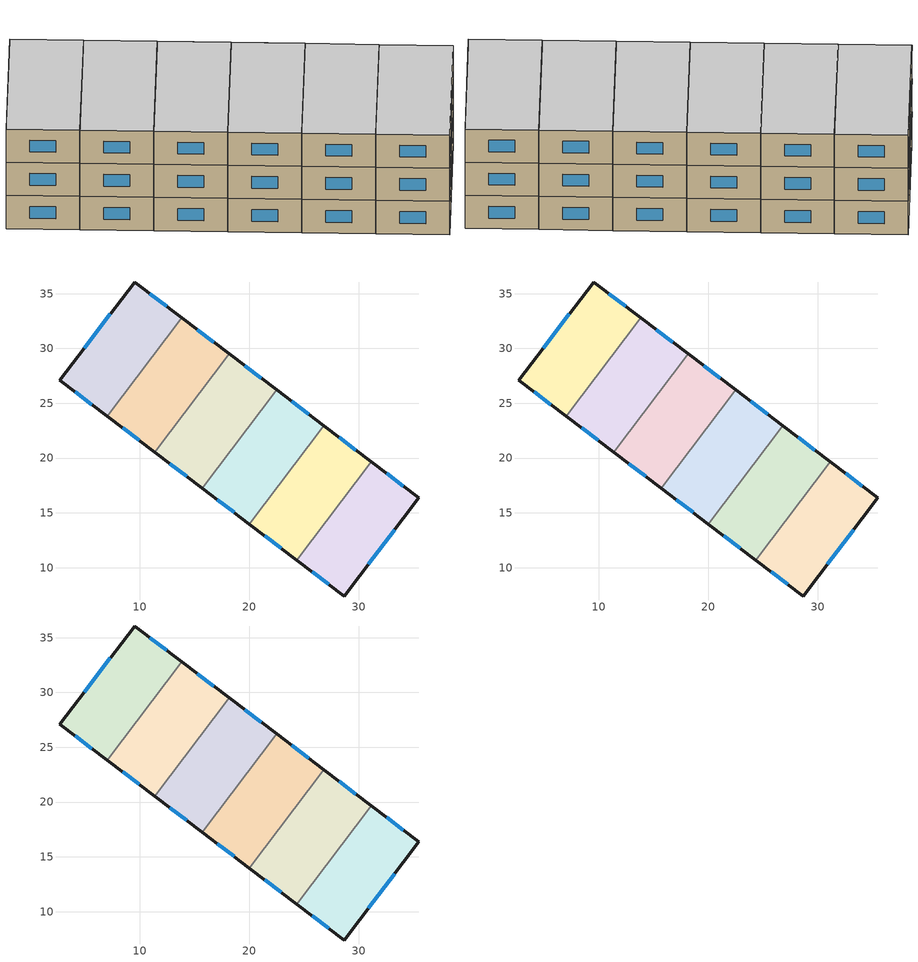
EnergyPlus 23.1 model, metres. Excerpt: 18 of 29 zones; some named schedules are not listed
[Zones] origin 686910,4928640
492f431bae35265f_F0_dwelling_0
 floor ground (EU_floor_Construction): 35.45,16.38 28.66,7.42 24.33,10.7 31.13,19.66 z0
 wall outside (EU_wall_Construction): 24.33,10.7 28.66,7.42 35.45,16.38 31.13,19.66 z0:3
 wall to 492f431bae35265f_F0_dwelling_1 (EU_wall_Construction): 31.13,19.66 24.33,10.7 z0:3
 window (EU_Window_Construction): 34.05,17.44 32.53,18.6 / 30.86,10.32 33.24,13.47 / 25.73,9.64 27.25,8.48 z0.97:2.03
492f431bae35265f_F0_dwelling_1
 floor ground (EU_floor_Construction): 31.13,19.66 24.33,10.7 20.01,13.98 26.81,22.94 z0
 wall outside (EU_wall_Construction): 20.01,13.98 24.33,10.7 / 31.13,19.66 26.81,22.94 z0:3
 wall to 492f431bae35265f_F0_dwelling_2 (EU_wall_Construction): 26.81,22.94 20.01,13.98 z0:3
 window (EU_Window_Construction): 21.41,12.92 22.93,11.77 / 29.73,20.72 28.21,21.88 z0.97:2.03
492f431bae35265f_F0_dwelling_2
 floor ground (EU_floor_Construction): 26.81,22.94 20.01,13.98 15.68,17.26 22.48,26.22 z0
 wall outside (EU_wall_Construction): 15.68,17.26 20.01,13.98 / 26.81,22.94 22.48,26.22 z0:3
 wall to 492f431bae35265f_F0_dwelling_3 (EU_wall_Construction): 22.48,26.22 15.68,17.26 z0:3
 window (EU_Window_Construction): 17.09,16.2 18.6,15.04 / 25.4,24.01 23.88,25.16 z0.97:2.03
492f431bae35265f_F0_dwelling_3
 floor ground (EU_floor_Construction): 22.48,26.22 15.68,17.26 11.36,20.54 18.17,29.5 z0
 wall outside (EU_wall_Construction): 11.36,20.54 15.68,17.26 / 22.48,26.22 18.17,29.5 z0:3
 wall to 492f431bae35265f_F0_dwelling_4 (EU_wall_Construction): 18.16,29.5 11.36,20.54 z0:3
 window (EU_Window_Construction): 12.76,19.48 14.28,18.32 / 21.08,27.29 19.57,28.44 z0.97:2.03
492f431bae35265f_F0_dwelling_4
 floor ground (EU_floor_Construction): 18.17,29.5 11.36,20.54 7.04,23.82 13.85,32.79 z0
 wall outside (EU_wall_Construction): 7.04,23.82 11.36,20.54 / 18.17,29.5 13.85,32.79 z0:3
 wall to 492f431bae35265f_F0_dwelling_5 (EU_wall_Construction): 13.85,32.79 7.04,23.82 z0:3
 window (EU_Window_Construction): 8.44,22.75 9.96,21.6 / 16.77,30.57 15.25,31.72 z0.97:2.03
492f431bae35265f_F0_dwelling_5
 floor ground (EU_floor_Construction): 13.85,32.79 7.04,23.82 2.72,27.1 9.54,36.06 z0
 wall outside (EU_wall_Construction): 13.85,32.79 9.54,36.06 2.72,27.1 7.04,23.82 z0:3
 window (EU_Window_Construction): 4.12,26.04 5.64,24.88 / 7.33,33.15 4.93,30 / 12.45,33.85 10.93,35 z0.97:2.03
492f431bae35265f_F1_dwelling_0
 floor to 492f431bae35265f_F0_dwelling_0 (EU_floor_Construction): 35.45,16.38 28.66,7.42 24.33,10.7 31.13,19.66 z3
 wall outside (EU_wall_Construction): 24.33,10.7 28.66,7.42 35.45,16.38 31.13,19.66 z3:6
 wall to 492f431bae35265f_F1_dwelling_1 (EU_wall_Construction): 31.13,19.66 24.33,10.7 z3:6
 window (EU_Window_Construction): 34.05,17.44 32.53,18.6 / 30.86,10.32 33.24,13.47 / 25.73,9.64 27.25,8.48 z3.97:5.03
492f431bae35265f_F1_dwelling_1
 floor to 492f431bae35265f_F0_dwelling_1 (EU_floor_Construction): 31.13,19.66 24.33,10.7 20.01,13.98 26.8,22.94 z3
 wall outside (EU_wall_Construction): 20.01,13.98 24.33,10.7 / 31.13,19.66 26.81,22.94 z3:6
 wall to 492f431bae35265f_F1_dwelling_2 (EU_wall_Construction): 26.81,22.94 20.01,13.98 z3:6
 window (EU_Window_Construction): 21.41,12.92 22.93,11.77 / 29.73,20.72 28.21,21.88 z3.97:5.03
492f431bae35265f_F1_dwelling_2
 floor to 492f431bae35265f_F0_dwelling_2 (EU_floor_Construction): 26.8,22.94 20.01,13.98 15.68,17.26 22.48,26.22 z3
 wall outside (EU_wall_Construction): 15.68,17.26 20.01,13.98 / 26.81,22.94 22.48,26.22 z3:6
 wall to 492f431bae35265f_F1_dwelling_3 (EU_wall_Construction): 22.48,26.22 15.68,17.26 z3:6
 window (EU_Window_Construction): 17.09,16.2 18.6,15.04 / 25.4,24.01 23.88,25.16 z3.97:5.03
492f431bae35265f_F1_dwelling_3
 floor to 492f431bae35265f_F0_dwelling_3 (EU_floor_Construction): 22.48,26.22 15.68,17.26 11.36,20.54 18.17,29.5 z3
 wall outside (EU_wall_Construction): 11.36,20.54 15.68,17.26 / 22.48,26.22 18.17,29.5 z3:6
 wall to 492f431bae35265f_F1_dwelling_4 (EU_wall_Construction): 18.16,29.5 11.36,20.54 z3:6
 window (EU_Window_Construction): 12.76,19.48 14.28,18.32 / 21.08,27.29 19.57,28.44 z3.97:5.03
492f431bae35265f_F1_dwelling_4
 floor to 492f431bae35265f_F0_dwelling_4 (EU_floor_Construction): 18.17,29.5 11.36,20.54 7.04,23.82 13.85,32.79 z3
 wall outside (EU_wall_Construction): 7.04,23.82 11.36,20.54 / 18.17,29.5 13.85,32.79 z3:6
 wall to 492f431bae35265f_F1_dwelling_5 (EU_wall_Construction): 13.85,32.79 7.04,23.82 z3:6
 window (EU_Window_Construction): 8.44,22.75 9.96,21.6 / 16.77,30.57 15.25,31.72 z3.97:5.03
492f431bae35265f_F1_dwelling_5
 floor to 492f431bae35265f_F0_dwelling_5 (EU_floor_Construction): 13.85,32.79 7.04,23.82 2.72,27.1 9.54,36.06 z3
 wall outside (EU_wall_Construction): 13.85,32.79 9.54,36.06 2.72,27.1 7.04,23.82 z3:6
 window (EU_Window_Construction): 4.12,26.04 5.64,24.88 / 7.33,33.15 4.93,30 / 12.45,33.85 10.93,35 z3.97:5.03
492f431bae35265f_F2_dwelling_0
 floor to 492f431bae35265f_F1_dwelling_0 (EU_floor_Construction): 35.45,16.38 28.66,7.42 24.33,10.7 31.13,19.66 z6
 wall outside (EU_wall_Construction): 24.33,10.7 28.66,7.42 35.45,16.38 31.13,19.66 z6:9
 wall to 492f431bae35265f_F2_dwelling_1 (EU_wall_Construction): 31.13,19.66 24.33,10.7 z6:9
 window (EU_Window_Construction): 34.05,17.44 32.53,18.6 / 30.86,10.32 33.24,13.47 / 25.73,9.64 27.25,8.48 z6.97:8.03
 ceiling to 492f431bae35265f_F3_dwelling_0 (EU_floor_Construction): 28.66,7.42 35.45,16.38 31.13,19.66 24.33,10.7 z9
492f431bae35265f_F2_dwelling_1
 floor to 492f431bae35265f_F1_dwelling_1 (EU_floor_Construction): 31.13,19.66 24.33,10.7 20.01,13.98 26.8,22.94 z6
 wall outside (EU_wall_Construction): 20.01,13.98 24.33,10.7 / 31.13,19.66 26.81,22.94 z6:9
 wall to 492f431bae35265f_F2_dwelling_2 (EU_wall_Construction): 26.81,22.94 20.01,13.98 z6:9
 window (EU_Window_Construction): 21.41,12.92 22.93,11.77 / 29.73,20.72 28.21,21.88 z6.97:8.03
 ceiling to 492f431bae35265f_F3_dwelling_1 (EU_floor_Construction): 24.33,10.7 31.13,19.66 26.8,22.94 20.01,13.98 z9
492f431bae35265f_F2_dwelling_2
 floor to 492f431bae35265f_F1_dwelling_2 (EU_floor_Construction): 26.8,22.94 20.01,13.98 15.68,17.26 22.48,26.22 z6
 wall outside (EU_wall_Construction): 15.68,17.26 20.01,13.98 / 26.81,22.94 22.48,26.22 z6:9
 wall to 492f431bae35265f_F2_dwelling_3 (EU_wall_Construction): 22.48,26.22 15.68,17.26 z6:9
 window (EU_Window_Construction): 17.09,16.2 18.6,15.04 / 25.4,24.01 23.88,25.16 z6.97:8.03
 ceiling to 492f431bae35265f_F3_dwelling_2 (EU_floor_Construction): 20.01,13.98 26.8,22.94 22.48,26.22 15.68,17.26 z9
492f431bae35265f_F2_dwelling_3
 floor to 492f431bae35265f_F1_dwelling_3 (EU_floor_Construction): 22.48,26.22 15.68,17.26 11.36,20.54 18.17,29.5 z6
 wall outside (EU_wall_Construction): 11.36,20.54 15.68,17.26 / 22.48,26.22 18.17,29.5 z6:9
 wall to 492f431bae35265f_F2_dwelling_4 (EU_wall_Construction): 18.16,29.5 11.36,20.54 z6:9
 window (EU_Window_Construction): 12.76,19.48 14.28,18.32 / 21.08,27.29 19.57,28.44 z6.97:8.03
 ceiling to 492f431bae35265f_F3_dwelling_3 (EU_floor_Construction): 15.68,17.26 22.48,26.22 18.17,29.5 11.36,20.54 z9
492f431bae35265f_F2_dwelling_4
 floor to 492f431bae35265f_F1_dwelling_4 (EU_floor_Construction): 18.17,29.5 11.36,20.54 7.04,23.82 13.85,32.79 z6
 wall outside (EU_wall_Construction): 7.04,23.82 11.36,20.54 / 18.17,29.5 13.85,32.79 z6:9
 wall to 492f431bae35265f_F2_dwelling_5 (EU_wall_Construction): 13.85,32.79 7.04,23.82 z6:9
 window (EU_Window_Construction): 8.44,22.75 9.96,21.6 / 16.77,30.57 15.25,31.72 z6.97:8.03
 ceiling to 492f431bae35265f_F3_dwelling_4 (EU_floor_Construction): 11.36,20.54 18.17,29.5 13.85,32.79 7.04,23.82 z9
492f431bae35265f_F2_dwelling_5
 floor to 492f431bae35265f_F1_dwelling_5 (EU_floor_Construction): 13.85,32.79 7.04,23.82 2.72,27.1 9.54,36.06 z6
 wall outside (EU_wall_Construction): 13.85,32.79 9.54,36.06 2.72,27.1 7.04,23.82 z6:9
 window (EU_Window_Construction): 4.12,26.04 5.64,24.88 / 7.33,33.15 4.93,30 / 12.45,33.85 10.93,35 z6.97:8.03
 ceiling to 492f431bae35265f_F3_dwelling_5 (EU_floor_Construction): 7.04,23.82 13.85,32.79 9.54,36.06 2.72,27.1 z9
[Building]
EU S2 Campaign: North Axis=0; Terrain=City; Solar Distribution=FullExterior
[Site:Location]
Bologna: Latitude=44.5; Longitude=11.25; Time Zone=1; Elevation=37
[SizingPeriod:WeatherFileDays]
AnnualSizingPeriod: Begin Month=1; Begin Day of Month=1; End Month=12; End Day of Month=31; Day of Week for Start Day=Monday; Use Weather File Daylight Saving Period=No; Use Weather File Rain and Snow Indicators=No
[MATERIAL]
EU_InternalMass_Material: Roughness=MediumRough; Thickness=0.1; Conductivity=1; Density=1800; Specific Heat=900; Thermal Absorptance=0.9; Solar Absorptance=0.7; Visible Absorptance=0.7
[MATERIAL:NOMASS] Roughness=MediumRough; Thermal Absorptance=0.9; Solar Absorptance=0.7; Visible Absorptance=0.7
Name | Thermal Resistance
EU_wall_NoMass | 0.779417
EU_floor_NoMass | 0.588222
[WINDOWMATERIAL:SIMPLEGLAZINGSYSTEM]
EU_Window_SimpleGlazing: UFactor=5.16242; Solar Heat Gain Coefficient=0.85; Visible Transmittance=0.85
[CONSTRUCTION]
EU_wall_Construction: EU_wall_NoMass
EU_floor_Construction: EU_floor_NoMass
EU_Window_Construction: EU_Window_SimpleGlazing
EU_InternalMass_Construction: EU_InternalMass_Material
[ZONE] Type=1; Multiplier=1; Ceiling Height=autocalculate; Floor Area=autocalculate; Part of Total Floor Area=Yes
Name | Volume
492f431bae35265f_F0_dwelling_0; 492f431bae35265f_F1_dwelling_0; 492f431bae35265f_F2_dwelling_0; 492f431bae35265f_F0_dwelling_5 | 183.108
492f431bae35265f_F0_dwelling_1; 492f431bae35265f_F1_dwelling_1; 492f431bae35265f_F2_dwelling_1 | 183.088
492f431bae35265f_F0_dwelling_2 | 183.095
492f431bae35265f_F1_dwelling_2; 492f431bae35265f_F2_dwelling_2 | 183.094
492f431bae35265f_F0_dwelling_3; 492f431bae35265f_F1_dwelling_3; 492f431bae35265f_F2_dwelling_3 | 183.114
492f431bae35265f_F0_dwelling_4; 492f431bae35265f_F1_dwelling_4; 492f431bae35265f_F2_dwelling_4 | 183.081
492f431bae35265f_F1_dwelling_5; 492f431bae35265f_F2_dwelling_5 | 183.109
[INTERNALMASS] Construction=EU_InternalMass_Construction
Name | Zone or ZoneList | Surface Area
492f431bae35265f_F0_dwelling_0_EU_InternalMass | 492f431bae35265f_F0_dwelling_0 | 61.0361
492f431bae35265f_F0_dwelling_1_EU_InternalMass | 492f431bae35265f_F0_dwelling_1 | 61.0294
492f431bae35265f_F0_dwelling_2_EU_InternalMass | 492f431bae35265f_F0_dwelling_2 | 61.0316
492f431bae35265f_F0_dwelling_3_EU_InternalMass | 492f431bae35265f_F0_dwelling_3 | 61.0379
492f431bae35265f_F0_dwelling_4_EU_InternalMass | 492f431bae35265f_F0_dwelling_4 | 61.0271
492f431bae35265f_F0_dwelling_5_EU_InternalMass | 492f431bae35265f_F0_dwelling_5 | 61.0363
492f431bae35265f_F1_dwelling_0_EU_InternalMass | 492f431bae35265f_F1_dwelling_0 | 61.0361
492f431bae35265f_F1_dwelling_1_EU_InternalMass | 492f431bae35265f_F1_dwelling_1 | 61.0294
492f431bae35265f_F1_dwelling_2_EU_InternalMass | 492f431bae35265f_F1_dwelling_2 | 61.0316
492f431bae35265f_F1_dwelling_3_EU_InternalMass | 492f431bae35265f_F1_dwelling_3 | 61.0379
492f431bae35265f_F1_dwelling_4_EU_InternalMass | 492f431bae35265f_F1_dwelling_4 | 61.0271
492f431bae35265f_F1_dwelling_5_EU_InternalMass | 492f431bae35265f_F1_dwelling_5 | 61.0363
492f431bae35265f_F2_dwelling_0_EU_InternalMass | 492f431bae35265f_F2_dwelling_0 | 61.0361
492f431bae35265f_F2_dwelling_1_EU_InternalMass | 492f431bae35265f_F2_dwelling_1 | 61.0294
492f431bae35265f_F2_dwelling_2_EU_InternalMass | 492f431bae35265f_F2_dwelling_2 | 61.0316
492f431bae35265f_F2_dwelling_3_EU_InternalMass | 492f431bae35265f_F2_dwelling_3 | 61.0379
492f431bae35265f_F2_dwelling_4_EU_InternalMass | 492f431bae35265f_F2_dwelling_4 | 61.0271
492f431bae35265f_F2_dwelling_5_EU_InternalMass | 492f431bae35265f_F2_dwelling_5 | 61.0363
[OTHEREQUIPMENT] Fuel Type=Electricity; Design Level Calculation Method=Watts/Area; Power per Zone Floor Area=1; Fraction Latent=0; Fraction Radiant=0; Fraction Lost=0; Carbon Dioxide Generation Rate=0; EndUse Subcategory=EU_Step8_InternalGains
Name | Zone or ZoneList or Space or SpaceList | Schedule
EU_Step8_InternalGain_492f431bae35265f_F0_dwelling_0_f000 | 492f431bae35265f_F0_dwelling_0 | EU_Step8_GainSchedule_492f431bae35265f_F0_dwelling_0_f000
EU_Step8_InternalGain_492f431bae35265f_F0_dwelling_1_f000 | 492f431bae35265f_F0_dwelling_1 | EU_Step8_GainSchedule_492f431bae35265f_F0_dwelling_1_f000
EU_Step8_InternalGain_492f431bae35265f_F0_dwelling_2_f000 | 492f431bae35265f_F0_dwelling_2 | EU_Step8_GainSchedule_492f431bae35265f_F0_dwelling_2_f000
EU_Step8_InternalGain_492f431bae35265f_F0_dwelling_3_f000 | 492f431bae35265f_F0_dwelling_3 | EU_Step8_GainSchedule_492f431bae35265f_F0_dwelling_3_f000
EU_Step8_InternalGain_492f431bae35265f_F0_dwelling_4_f000 | 492f431bae35265f_F0_dwelling_4 | EU_Step8_GainSchedule_492f431bae35265f_F0_dwelling_4_f000
EU_Step8_InternalGain_492f431bae35265f_F0_dwelling_5_f000 | 492f431bae35265f_F0_dwelling_5 | EU_Step8_GainSchedule_492f431bae35265f_F0_dwelling_5_f000
EU_Step8_InternalGain_492f431bae35265f_F1_dwelling_0_f000 | 492f431bae35265f_F1_dwelling_0 | EU_Step8_GainSchedule_492f431bae35265f_F1_dwelling_0_f000
EU_Step8_InternalGain_492f431bae35265f_F1_dwelling_1_f000 | 492f431bae35265f_F1_dwelling_1 | EU_Step8_GainSchedule_492f431bae35265f_F1_dwelling_1_f000
EU_Step8_InternalGain_492f431bae35265f_F1_dwelling_2_f000 | 492f431bae35265f_F1_dwelling_2 | EU_Step8_GainSchedule_492f431bae35265f_F1_dwelling_2_f000
EU_Step8_InternalGain_492f431bae35265f_F1_dwelling_3_f000 | 492f431bae35265f_F1_dwelling_3 | EU_Step8_GainSchedule_492f431bae35265f_F1_dwelling_3_f000
EU_Step8_InternalGain_492f431bae35265f_F1_dwelling_4_f000 | 492f431bae35265f_F1_dwelling_4 | EU_Step8_GainSchedule_492f431bae35265f_F1_dwelling_4_f000
EU_Step8_InternalGain_492f431bae35265f_F1_dwelling_5_f000 | 492f431bae35265f_F1_dwelling_5 | EU_Step8_GainSchedule_492f431bae35265f_F1_dwelling_5_f000
EU_Step8_InternalGain_492f431bae35265f_F2_dwelling_0_f000 | 492f431bae35265f_F2_dwelling_0 | EU_Step8_GainSchedule_492f431bae35265f_F2_dwelling_0_f000
EU_Step8_InternalGain_492f431bae35265f_F2_dwelling_1_f000 | 492f431bae35265f_F2_dwelling_1 | EU_Step8_GainSchedule_492f431bae35265f_F2_dwelling_1_f000
EU_Step8_InternalGain_492f431bae35265f_F2_dwelling_2_f000 | 492f431bae35265f_F2_dwelling_2 | EU_Step8_GainSchedule_492f431bae35265f_F2_dwelling_2_f000
EU_Step8_InternalGain_492f431bae35265f_F2_dwelling_3_f000 | 492f431bae35265f_F2_dwelling_3 | EU_Step8_GainSchedule_492f431bae35265f_F2_dwelling_3_f000
EU_Step8_InternalGain_492f431bae35265f_F2_dwelling_4_f000 | 492f431bae35265f_F2_dwelling_4 | EU_Step8_GainSchedule_492f431bae35265f_F2_dwelling_4_f000
EU_Step8_InternalGain_492f431bae35265f_F2_dwelling_5_f000 | 492f431bae35265f_F2_dwelling_5 | EU_Step8_GainSchedule_492f431bae35265f_F2_dwelling_5_f000
[ZONEVENTILATION:DESIGNFLOWRATE] Schedule=EU_AlwaysOn; Design Flow Rate Calculation Method=AirChanges/Hour; Air Changes per Hour=0.712058; Ventilation Type=Natural; Fan Pressure Rise=0; Fan Total Efficiency=1; Constant Term Coefficient=1; Temperature Term Coefficient=0; Velocity Term Coefficient=0; Velocity Squared Term Coefficient=0; Minimum Indoor Temperature=-100; Maximum Indoor Temperature=100; Delta Temperature=-100; Minimum Outdoor Temperature=-100; Maximum Outdoor Temperature=100; Maximum Wind Speed=40
Name | Zone or ZoneList or Space or SpaceList
EU_ConstantAir_492f431bae35265f_F0_dwelling_0 | 492f431bae35265f_F0_dwelling_0
EU_ConstantAir_492f431bae35265f_F0_dwelling_1 | 492f431bae35265f_F0_dwelling_1
EU_ConstantAir_492f431bae35265f_F0_dwelling_2 | 492f431bae35265f_F0_dwelling_2
EU_ConstantAir_492f431bae35265f_F0_dwelling_3 | 492f431bae35265f_F0_dwelling_3
EU_ConstantAir_492f431bae35265f_F0_dwelling_4 | 492f431bae35265f_F0_dwelling_4
EU_ConstantAir_492f431bae35265f_F0_dwelling_5 | 492f431bae35265f_F0_dwelling_5
EU_ConstantAir_492f431bae35265f_F1_dwelling_0 | 492f431bae35265f_F1_dwelling_0
EU_ConstantAir_492f431bae35265f_F1_dwelling_1 | 492f431bae35265f_F1_dwelling_1
EU_ConstantAir_492f431bae35265f_F1_dwelling_2 | 492f431bae35265f_F1_dwelling_2
EU_ConstantAir_492f431bae35265f_F1_dwelling_3 | 492f431bae35265f_F1_dwelling_3
EU_ConstantAir_492f431bae35265f_F1_dwelling_4 | 492f431bae35265f_F1_dwelling_4
EU_ConstantAir_492f431bae35265f_F1_dwelling_5 | 492f431bae35265f_F1_dwelling_5
EU_ConstantAir_492f431bae35265f_F2_dwelling_0 | 492f431bae35265f_F2_dwelling_0
EU_ConstantAir_492f431bae35265f_F2_dwelling_1 | 492f431bae35265f_F2_dwelling_1
EU_ConstantAir_492f431bae35265f_F2_dwelling_2 | 492f431bae35265f_F2_dwelling_2
EU_ConstantAir_492f431bae35265f_F2_dwelling_3 | 492f431bae35265f_F2_dwelling_3
EU_ConstantAir_492f431bae35265f_F2_dwelling_4 | 492f431bae35265f_F2_dwelling_4
EU_ConstantAir_492f431bae35265f_F2_dwelling_5 | 492f431bae35265f_F2_dwelling_5
[HVACTEMPLATE:THERMOSTAT] Constant Heating Setpoint=20; Constant Cooling Setpoint=50
EU_HeatOnly_492f431bae35265f_F0_dwelling_0; EU_HeatOnly_492f431bae35265f_F0_dwelling_1; EU_HeatOnly_492f431bae35265f_F0_dwelling_2; EU_HeatOnly_492f431bae35265f_F0_dwelling_3; EU_HeatOnly_492f431bae35265f_F0_dwelling_4; EU_HeatOnly_492f431bae35265f_F0_dwelling_5; EU_HeatOnly_492f431bae35265f_F1_dwelling_0; EU_HeatOnly_492f431bae35265f_F1_dwelling_1; EU_HeatOnly_492f431bae35265f_F1_dwelling_2; EU_HeatOnly_492f431bae35265f_F1_dwelling_3; EU_HeatOnly_492f431bae35265f_F1_dwelling_4; EU_HeatOnly_492f431bae35265f_F1_dwelling_5; EU_HeatOnly_492f431bae35265f_F2_dwelling_0; EU_HeatOnly_492f431bae35265f_F2_dwelling_1; EU_HeatOnly_492f431bae35265f_F2_dwelling_2; EU_HeatOnly_492f431bae35265f_F2_dwelling_3; EU_HeatOnly_492f431bae35265f_F2_dwelling_4; EU_HeatOnly_492f431bae35265f_F2_dwelling_5; EU_HeatOnly_492f431bae35265f_F3_dwelling_0; EU_HeatOnly_492f431bae35265f_F3_dwelling_1; EU_HeatOnly_492f431bae35265f_F3_dwelling_2; EU_HeatOnly_492f431bae35265f_F3_dwelling_3; EU_HeatOnly_492f431bae35265f_F3_dwelling_4; EU_HeatOnly_492f431bae35265f_F3_dwelling_5; EU_HeatOnly_492f431bae35265f_F4_dwelling_0; EU_HeatOnly_492f431bae35265f_F4_dwelling_1; EU_HeatOnly_492f431bae35265f_F4_dwelling_2; EU_HeatOnly_492f431bae35265f_F4_dwelling_3; EU_HeatOnly_492f431bae35265f_F4_dwelling_4
[HVACTEMPLATE:ZONE:IDEALLOADSAIRSYSTEM] System Availability Schedule=EU_AlwaysOn; Maximum Heating Supply Air Temperature=50; Minimum Cooling Supply Air Temperature=13; Maximum Heating Supply Air Humidity Ratio=0.0156; Minimum Cooling Supply Air Humidity Ratio=0.0077; Heating Limit=NoLimit; Cooling Limit=NoLimit; Heating Availability Schedule=EU_AlwaysOn; Cooling Availability Schedule=EU_CoolingOff; Dehumidification Control Type=ConstantSensibleHeatRatio; Cooling Sensible Heat Ratio=0.7; Dehumidification Setpoint=60; Humidification Control Type=None; Humidification Setpoint=30; Outdoor Air Method=None; Outdoor Air Flow Rate per Person=0.00944; Outdoor Air Flow Rate per Zone Floor Area=0; Outdoor Air Flow Rate per Zone=0; Demand Controlled Ventilation Type=None; Outdoor Air Economizer Type=NoEconomizer; Heat Recovery Type=None; Sensible Heat Recovery Effectiveness=0.7; Latent Heat Recovery Effectiveness=0.65
Name | Template Thermostat
492f431bae35265f_F0_dwelling_0 | EU_HeatOnly_492f431bae35265f_F0_dwelling_0
492f431bae35265f_F0_dwelling_1 | EU_HeatOnly_492f431bae35265f_F0_dwelling_1
492f431bae35265f_F0_dwelling_2 | EU_HeatOnly_492f431bae35265f_F0_dwelling_2
